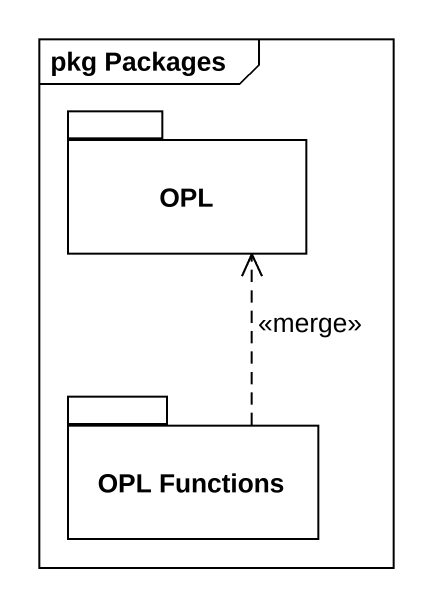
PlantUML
@startuml
mainframe pkg Packages
package OPL {
}
package "OPL Functions" as OPL_Functions {
}
OPL_Functions .up.> OPL : <<merge>>
@enduml
